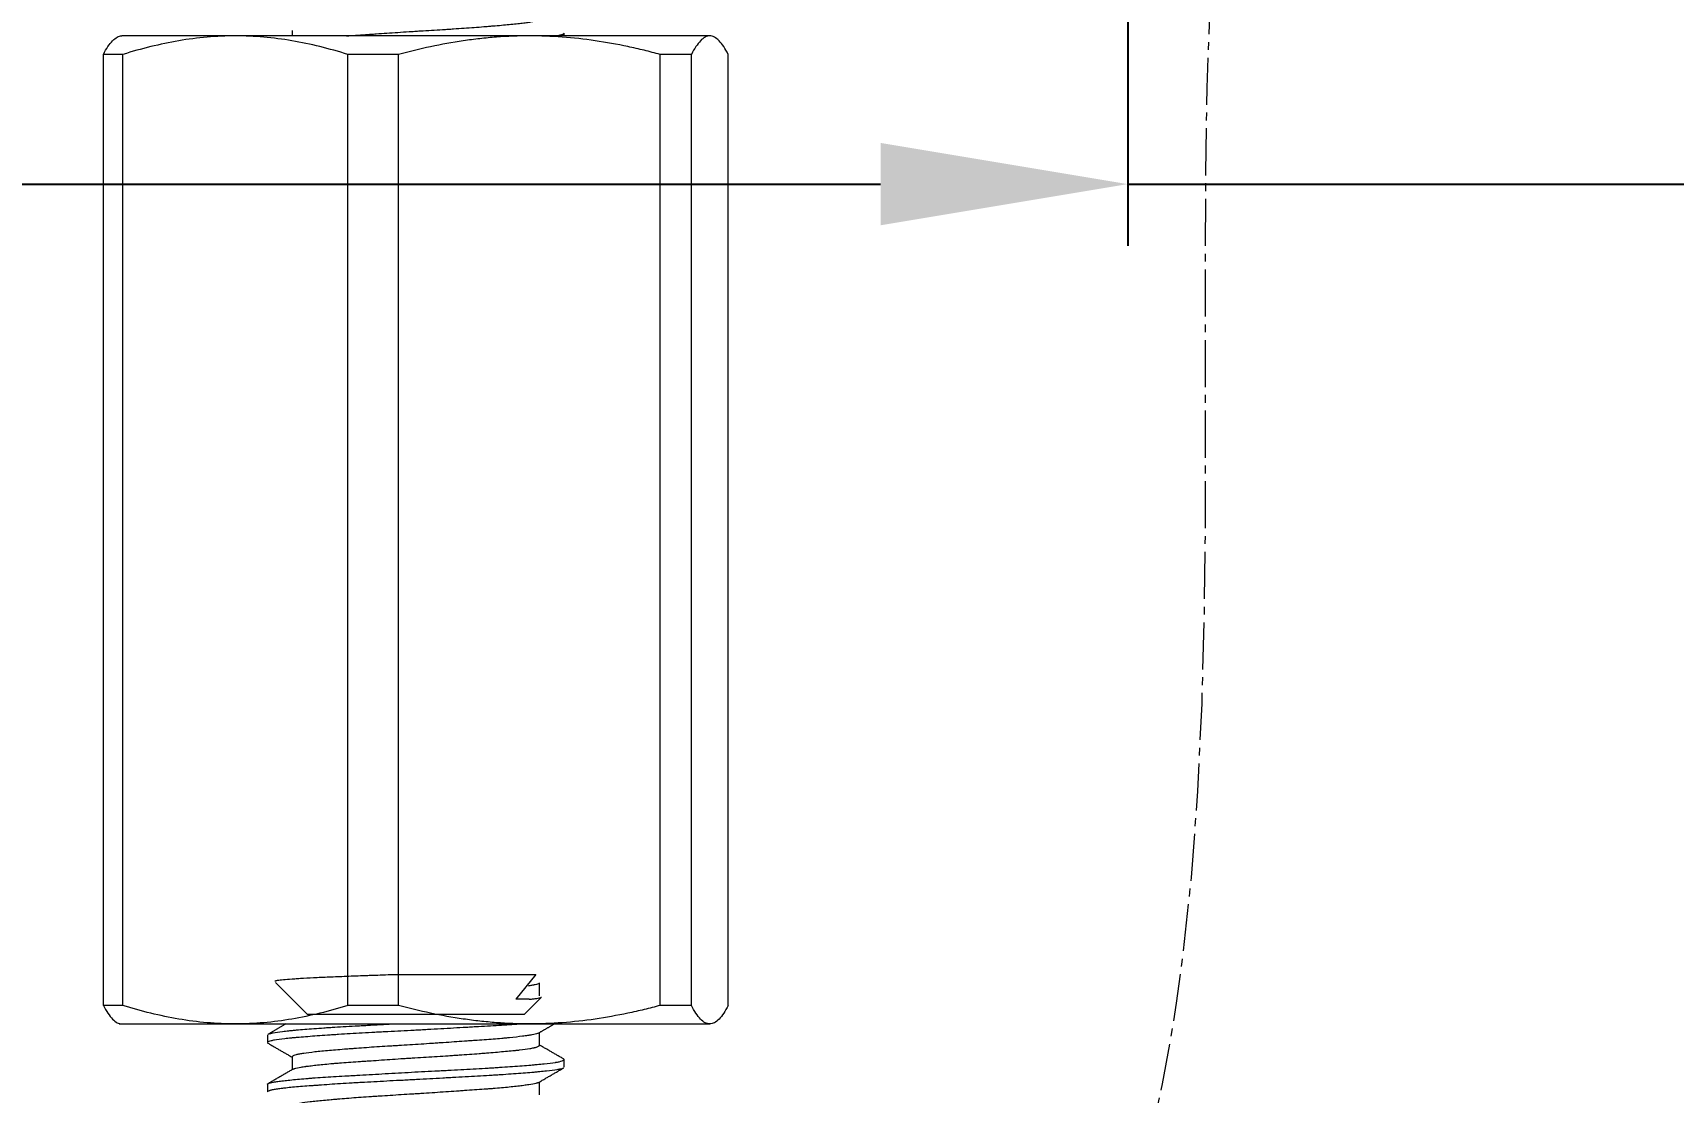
# Model space of a CAD drawing. Header units: millimetres. Extents: x 4812 to 5406, y -1197 to -777.
# Drawn here: x 5133.38 to 5166.57, y -1140.9 to -1119.45 of the extents above; entities that cross this region are included whole.
import ezdxf

# ---------------------------------------------------------------- set-up
doc = ezdxf.new("R2010")
doc.units = ezdxf.units.MM
doc.header["$LTSCALE"] = 0.1
doc.linetypes.add('CENTER2', pattern=[28.575, 19.05, -3.175, 3.175, -3.175])
doc.linetypes.add('CENTERX2', pattern=[101.6, 63.5, -12.7, 12.7, -12.7])
doc.layers.get('0').update_dxf_attribs({"lineweight": 13})
doc.layers.add('CENTER', color=1, linetype='CENTERX2', lineweight=15)
doc.layers.add('DIM', color=3, linetype='Continuous', lineweight=9)
doc.styles.get("Standard").update_dxf_attribs({"font": 'arial.ttf'})
doc.dimstyles.new('사본 ISO-25', dxfattribs={"dimtxt": 5, "dimasz": 5, "dimexe": 1.25, "dimexo": 0.625, "dimgap": 1.2, "dimtad": 1, "dimtih": 1, "dimtoh": 1, "dimdec": 1, "dimdsep": 46, "dimtxsty": 'Standard', "dimcen": 5, "dimclrd": 3, "dimclre": 3, "dimclrt": 4, "dimadec": 0, "dimazin": 0, "dimtfac": 1, "dimtdec": 1, "dimtmove": 0, "dimatfit": 3, "dimfxl": 1.25, "dimarcsym": 0})

# ---------------------------------------------------------------- blocks, each defined once
blk = doc.blocks.new('*D11')
at = {"layer": 'Defpoints', "color": 0, "transparency": 16777216}
for p in [(5104.534, -1092.515), (5155.534, -1092.515), (5155.534, -1122.515)]:
    blk.add_point(p, dxfattribs=at)
at = {"layer": 'DIM', "color": 3, "lineweight": -2, "transparency": 16777216}
for p, q in [((5104.534, -1093.14), (5104.534, -1123.765)), ((5155.534, -1093.14), (5155.534, -1123.765)), ((5109.534, -1122.515), (5150.534, -1122.515)), ((5155.534, -1122.515), (5197.285, -1122.515))]:
    blk.add_line(p, q, dxfattribs=at)
at = {"layer": 'DIM', "color": 3, "transparency": 16777216}
for points in [[(5109.534, -1121.681), (5109.534, -1123.348), (5104.534, -1122.515)], [(5150.534, -1121.681), (5150.534, -1123.348), (5155.534, -1122.515)]]:
    blk.add_solid(points, dxfattribs=at)
at = {"layer": 'DIM', "color": 4, "transparency": 16777216, "insert": (5192.986, -1118.762), "char_height": 5, "attachment_point": 5}
blk.add_mtext('51', dxfattribs=at)

msp = doc.modelspace()

# ---------------------------------------------------------------- linework, layer by layer
at = {"color": 7, "linetype": 'Continuous', "lineweight": 18}
for p, q in [((5147.078, -1119.515), (5135.18, -1119.515)), ((5138.629, -1119.403), (5138.629, -1119.515)), ((5144.129, -1119.515), (5144.129, -1119.459)), ((5134.807, -1139.14), (5134.807, -1119.89)), ((5135.203, -1119.89), (5134.807, -1119.89)), ((5135.203, -1139.14), (5135.203, -1119.89)), ((5140.779, -1119.89), (5139.754, -1119.89)), ((5139.754, -1139.14), (5139.754, -1119.89)), ((5140.779, -1139.14), (5140.779, -1119.89)), ((5146.705, -1119.89), (5146.076, -1119.89)), ((5146.076, -1139.14), (5146.076, -1119.89)), ((5146.705, -1139.14), (5146.705, -1119.89)), ((5147.451, -1139.14), (5147.451, -1119.89)), ((5140.619, -1138.515), (5143.557, -1138.515)), ((5143.557, -1138.515), (5143.152, -1139.015)), ((5138.287, -1138.673), (5138.929, -1139.315)), ((5143.629, -1138.949), (5143.629, -1138.686)), ((5135.203, -1139.14), (5134.807, -1139.14)), ((5140.779, -1139.14), (5139.754, -1139.14)), ((5143.423, -1139.015), (5143.152, -1139.015)), ((5143.329, -1139.315), (5143.663, -1138.981)), ((5146.705, -1139.14), (5146.076, -1139.14)), ((5138.929, -1139.315), (5143.329, -1139.315)), ((5135.129, -1139.515), (5137.478, -1139.515)), ((5137.478, -1139.515), (5143.427, -1139.515)), ((5138.129, -1139.737), (5138.129, -1139.893)), ((5143.427, -1139.515), (5147.078, -1139.515)), ((5143.629, -1139.948), (5143.629, -1139.69)), ((5138.629, -1140.181), (5138.629, -1140.439)), ((5144.129, -1140.393), (5144.129, -1140.237)), ((5138.129, -1140.737), (5138.129, -1140.892)), ((5143.629, -1140.948), (5143.629, -1140.69))]:
    msp.add_line(p, q, dxfattribs=at)
for points, knots in [([(5139.728, -1119.515), (5139.787, -1119.51), (5139.847, -1119.506), (5139.974, -1119.497), (5140.059, -1119.491), (5140.146, -1119.485), (5140.182, -1119.483), (5140.199, -1119.481), (5140.253, -1119.478), (5140.289, -1119.475), (5140.469, -1119.463), (5140.616, -1119.453), (5140.84, -1119.438), (5140.916, -1119.433), (5141.011, -1119.427), (5141.031, -1119.425), (5141.069, -1119.423), (5141.088, -1119.422), (5141.145, -1119.418), (5141.183, -1119.416), (5141.373, -1119.404), (5141.523, -1119.395), (5141.708, -1119.383), (5141.745, -1119.381), (5141.819, -1119.376), (5141.855, -1119.374), (5141.965, -1119.367), (5142.036, -1119.362), (5142.245, -1119.347), (5142.378, -1119.338), (5142.537, -1119.325), (5142.568, -1119.322), (5142.63, -1119.317), (5142.661, -1119.315), (5142.75, -1119.307), (5142.807, -1119.302), (5142.971, -1119.288), (5143.07, -1119.279), (5143.181, -1119.267), (5143.203, -1119.264), (5143.245, -1119.26), (5143.265, -1119.257), (5143.323, -1119.25), (5143.393, -1119.241), (5143.452, -1119.231), (5143.491, -1119.224), (5143.503, -1119.222), (5143.526, -1119.217), (5143.536, -1119.214), (5143.585, -1119.201), (5143.61, -1119.191), (5143.627, -1119.177), (5143.629, -1119.173), (5143.629, -1119.169)], [0.2846428, 0.2846428, 0.2846428, 0.2846428, 0.3126218, 0.3126218, 0.3427278, 0.3502543, 0.3502543, 0.3577808, 0.3577808, 0.3728338, 0.3728338, 0.4330458, 0.4330458, 0.4631519, 0.4631519, 0.4706784, 0.4706784, 0.4782049, 0.4782049, 0.4932579, 0.4932579, 0.5534699, 0.5534699, 0.5685229, 0.5685229, 0.5835759, 0.5835759, 0.6136819, 0.6136819, 0.6738939, 0.6738939, 0.6889469, 0.6889469, 0.7039999, 0.7039999, 0.7341059, 0.7341059, 0.794318, 0.794318, 0.809371, 0.809371, 0.824424, 0.824424, 0.85453, 0.884636, 0.884636, 0.899689, 0.899689, 0.914742, 0.914742, 0.974954, 0.974954, 1, 1, 1, 1]), ([(5134.807, -1119.89), (5134.868, -1119.772), (5134.93, -1119.678), (5135.023, -1119.581), (5135.055, -1119.557), (5135.117, -1119.523), (5135.149, -1119.515), (5135.18, -1119.515)], [0, 0, 0, 0, 0.5, 0.5, 0.75, 0.75, 1, 1, 1, 1]), ([(5137.478, -1119.515), (5137.288, -1119.515), (5137.096, -1119.523), (5136.712, -1119.557), (5136.522, -1119.581), (5135.952, -1119.679), (5135.576, -1119.773), (5135.203, -1119.89)], [0, 0, 0, 0, 0.25, 0.25, 0.5, 0.5, 1, 1, 1, 1]), ([(5139.754, -1119.89), (5139.379, -1119.772), (5139.002, -1119.678), (5138.434, -1119.581), (5138.243, -1119.557), (5137.862, -1119.523), (5137.67, -1119.515), (5137.478, -1119.515)], [0, 0, 0, 0, 0.5, 0.5, 0.75, 0.75, 1, 1, 1, 1]), ([(5143.427, -1119.515), (5143.205, -1119.515), (5142.982, -1119.523), (5142.648, -1119.548), (5142.536, -1119.559), (5142.369, -1119.577), (5142.313, -1119.584), (5142.201, -1119.598), (5141.7, -1119.668), (5141.209, -1119.774), (5140.779, -1119.89)], [0, 0, 0, 0, 0.25, 0.25, 0.375, 0.375, 0.4375, 0.4375, 0.5, 1, 1, 1, 1]), ([(5146.076, -1119.89), (5145.968, -1119.861), (5145.804, -1119.819), (5145.64, -1119.78), (5145.53, -1119.756), (5145.475, -1119.743), (5145.199, -1119.685), (5144.979, -1119.645), (5144.537, -1119.581), (5144.315, -1119.556), (5143.872, -1119.523), (5143.65, -1119.515), (5143.427, -1119.515)], [0, 0, 0, 0, 0.125, 0.1875, 0.1875, 0.25, 0.25, 0.5, 0.5, 0.75, 0.75, 1, 1, 1, 1]), ([(5143.952, -1119.515), (5143.992, -1119.508), (5144.025, -1119.502), (5144.072, -1119.49), (5144.088, -1119.485), (5144.104, -1119.479), (5144.107, -1119.478), (5144.112, -1119.475), (5144.119, -1119.472), (5144.124, -1119.468), (5144.128, -1119.463), (5144.129, -1119.46), (5144.129, -1119.458)], [0.8021387, 0.8021387, 0.8021387, 0.8021387, 0.8700665, 0.8700665, 0.9214645, 0.9214645, 0.9343141, 0.9343141, 0.9471636, 0.9728626, 0.9728626, 1, 1, 1, 1]), ([(5147.078, -1119.515), (5147.047, -1119.515), (5147.015, -1119.523), (5146.952, -1119.557), (5146.921, -1119.581), (5146.828, -1119.679), (5146.766, -1119.773), (5146.705, -1119.89)], [0, 0, 0, 0, 0.25, 0.25, 0.5, 0.5, 1, 1, 1, 1]), ([(5147.451, -1119.89), (5147.39, -1119.772), (5147.328, -1119.678), (5147.235, -1119.581), (5147.204, -1119.557), (5147.141, -1119.523), (5147.11, -1119.515), (5147.078, -1119.515)], [0, 0, 0, 0, 0.5, 0.5, 0.75, 0.75, 1, 1, 1, 1]), ([(5138.276, -1138.644), (5138.281, -1138.643), (5138.286, -1138.641), (5138.299, -1138.638), (5138.304, -1138.637), (5138.316, -1138.634), (5138.323, -1138.633), (5138.36, -1138.627), (5138.4, -1138.622), (5138.498, -1138.613), (5138.556, -1138.608), (5138.642, -1138.601), (5138.66, -1138.6), (5138.696, -1138.597), (5138.752, -1138.593), (5138.813, -1138.59), (5138.941, -1138.582), (5139.033, -1138.577), (5139.185, -1138.57), (5139.237, -1138.568), (5139.346, -1138.563), (5139.402, -1138.561), (5139.574, -1138.554), (5139.693, -1138.549), (5139.88, -1138.542), (5139.944, -1138.54), (5140.041, -1138.536), (5140.074, -1138.535), (5140.14, -1138.532), (5140.174, -1138.531), (5140.341, -1138.525), (5140.479, -1138.52), (5140.619, -1138.515)], [0, 0, 0, 0, 0.043439, 0.043439, 0.071573, 0.071573, 0.099707, 0.099707, 0.212244, 0.212244, 0.32478, 0.32478, 0.352914, 0.352914, 0.381048, 0.437317, 0.437317, 0.549853, 0.549853, 0.606122, 0.606122, 0.66239, 0.66239, 0.774927, 0.774927, 0.831195, 0.831195, 0.859329, 0.859329, 0.887463, 0.887463, 1, 1, 1, 1]), ([(5143.628, -1138.686), (5143.627, -1138.689), (5143.625, -1138.692), (5143.608, -1138.704), (5143.582, -1138.713), (5143.532, -1138.725), (5143.521, -1138.727), (5143.498, -1138.732), (5143.486, -1138.734), (5143.451, -1138.74), (5143.427, -1138.744), (5143.401, -1138.748)], [0, 0, 0, 0, 0.146422, 0.146422, 0.592853, 0.592853, 0.704461, 0.704461, 0.816069, 0.816069, 1, 1, 1, 1]), ([(5134.807, -1139.14), (5134.868, -1139.257), (5134.93, -1139.352), (5135.023, -1139.448), (5135.055, -1139.473), (5135.117, -1139.506), (5135.149, -1139.515), (5135.18, -1139.515)], [0, 0, 0, 0, 0.5, 0.5, 0.75, 0.75, 1, 1, 1, 1]), ([(5137.478, -1139.515), (5137.288, -1139.515), (5137.096, -1139.506), (5136.712, -1139.473), (5136.522, -1139.448), (5135.952, -1139.351), (5135.576, -1139.257), (5135.203, -1139.14)], [0, 0, 0, 0, 0.25, 0.25, 0.5, 0.5, 1, 1, 1, 1]), ([(5139.754, -1139.14), (5139.379, -1139.257), (5139.002, -1139.352), (5138.434, -1139.448), (5138.243, -1139.473), (5137.862, -1139.506), (5137.67, -1139.515), (5137.478, -1139.515)], [0, 0, 0, 0, 0.5, 0.5, 0.75, 0.75, 1, 1, 1, 1]), ([(5143.427, -1139.515), (5143.205, -1139.515), (5142.982, -1139.506), (5142.648, -1139.481), (5142.536, -1139.471), (5142.369, -1139.452), (5142.313, -1139.446), (5142.201, -1139.431), (5141.7, -1139.362), (5141.209, -1139.256), (5140.779, -1139.14)], [0, 0, 0, 0, 0.25, 0.25, 0.375, 0.375, 0.4375, 0.4375, 0.5, 1, 1, 1, 1]), ([(5143.423, -1139.015), (5143.454, -1139.012), (5143.482, -1139.009), (5143.52, -1139.005), (5143.532, -1139.003), (5143.555, -1139), (5143.565, -1138.999), (5143.615, -1138.991), (5143.642, -1138.985), (5143.665, -1138.977), (5143.669, -1138.975), (5143.672, -1138.972)], [0, 0, 0, 0, 0.206312, 0.206312, 0.309467, 0.309467, 0.412623, 0.412623, 0.825246, 0.825246, 1, 1, 1, 1]), ([(5146.076, -1139.14), (5145.968, -1139.169), (5145.804, -1139.211), (5145.64, -1139.249), (5145.53, -1139.274), (5145.475, -1139.286), (5145.199, -1139.344), (5144.979, -1139.384), (5144.537, -1139.449), (5144.315, -1139.473), (5143.872, -1139.506), (5143.65, -1139.515), (5143.427, -1139.515)], [0, 0, 0, 0, 0.125, 0.1875, 0.1875, 0.25, 0.25, 0.5, 0.5, 0.75, 0.75, 1, 1, 1, 1]), ([(5147.078, -1139.515), (5147.047, -1139.515), (5147.015, -1139.506), (5146.952, -1139.473), (5146.921, -1139.448), (5146.828, -1139.351), (5146.766, -1139.257), (5146.705, -1139.14)], [0, 0, 0, 0, 0.25, 0.25, 0.5, 0.5, 1, 1, 1, 1]), ([(5147.451, -1139.14), (5147.39, -1139.257), (5147.328, -1139.352), (5147.235, -1139.448), (5147.204, -1139.473), (5147.141, -1139.506), (5147.11, -1139.515), (5147.078, -1139.515)], [0, 0, 0, 0, 0.5, 0.5, 0.75, 0.75, 1, 1, 1, 1]), ([(5143.292, -1139.514), (5143.285, -1139.515), (5143.279, -1139.515), (5143.241, -1139.518), (5143.208, -1139.521), (5143.159, -1139.524), (5143.142, -1139.525), (5143.109, -1139.528), (5143.092, -1139.529), (5142.938, -1139.539), (5142.792, -1139.548), (5142.561, -1139.562), (5142.481, -1139.567), (5142.379, -1139.572), (5142.359, -1139.574), (5142.318, -1139.576), (5142.297, -1139.577), (5142.234, -1139.581), (5142.192, -1139.583), (5141.982, -1139.595), (5141.809, -1139.605), (5141.545, -1139.62), (5141.456, -1139.625), (5141.344, -1139.631), (5141.321, -1139.633), (5141.276, -1139.635), (5141.208, -1139.639), (5141.141, -1139.642), (5140.917, -1139.654), (5140.74, -1139.663), (5140.52, -1139.674), (5140.455, -1139.678), (5140.389, -1139.681), (5140.345, -1139.683), (5140.324, -1139.685), (5140.215, -1139.69), (5140.13, -1139.695), (5139.88, -1139.709), (5139.72, -1139.719), (5139.529, -1139.731), (5139.491, -1139.733), (5139.435, -1139.737), (5139.416, -1139.738), (5139.38, -1139.741), (5139.288, -1139.747), (5139.201, -1139.753), (5139.068, -1139.763), (5139.004, -1139.768), (5138.882, -1139.777), (5138.824, -1139.782), (5138.741, -1139.789), (5138.714, -1139.791), (5138.661, -1139.795), (5138.636, -1139.798), (5138.563, -1139.805), (5138.517, -1139.809), (5138.393, -1139.823), (5138.323, -1139.832), (5138.255, -1139.845), (5138.243, -1139.847), (5138.219, -1139.852), (5138.209, -1139.855), (5138.18, -1139.862), (5138.149, -1139.872), (5138.135, -1139.882), (5138.128, -1139.892), (5138.128, -1139.896), (5138.136, -1139.904), (5138.139, -1139.906), (5138.144, -1139.909)], [0, 0, 0, 0, 0.003762, 0.003762, 0.021846, 0.021846, 0.030888, 0.030888, 0.039931, 0.039931, 0.112269, 0.112269, 0.148438, 0.148438, 0.15748, 0.15748, 0.166522, 0.166522, 0.184607, 0.184607, 0.256945, 0.256945, 0.293114, 0.293114, 0.302156, 0.302156, 0.311198, 0.329283, 0.329283, 0.401621, 0.401621, 0.419705, 0.428747, 0.428747, 0.43779, 0.43779, 0.473959, 0.473959, 0.546297, 0.546297, 0.564381, 0.564381, 0.573423, 0.573423, 0.582465, 0.618634, 0.618634, 0.654803, 0.654803, 0.690972, 0.690972, 0.709057, 0.709057, 0.727141, 0.727141, 0.76331, 0.76331, 0.835648, 0.835648, 0.853733, 0.853733, 0.871817, 0.871817, 0.907986, 0.944155, 0.944155, 0.980324, 0.980324, 1, 1, 1, 1]), ([(5138.143, -1139.722), (5138.143, -1139.722), (5138.151, -1139.717), (5138.164, -1139.713), (5138.189, -1139.706), (5138.198, -1139.704), (5138.214, -1139.7), (5138.219, -1139.699), (5138.231, -1139.697), (5138.236, -1139.696), (5138.292, -1139.685), (5138.355, -1139.676), (5138.473, -1139.662), (5138.516, -1139.657), (5138.574, -1139.651), (5138.586, -1139.649), (5138.61, -1139.647), (5138.623, -1139.646), (5138.66, -1139.642), (5138.686, -1139.639), (5138.819, -1139.627), (5138.937, -1139.617), (5139.132, -1139.603), (5139.2, -1139.598), (5139.288, -1139.593), (5139.306, -1139.591), (5139.342, -1139.589), (5139.397, -1139.586), (5139.452, -1139.582), (5139.64, -1139.571), (5139.797, -1139.562), (5140.003, -1139.55), (5140.066, -1139.546), (5140.129, -1139.543), (5140.172, -1139.54), (5140.194, -1139.539), (5140.301, -1139.533), (5140.388, -1139.528), (5140.525, -1139.52), (5140.576, -1139.517), (5140.626, -1139.514)], [0, 0, 0, 0, 0.001095, 0.069626, 0.069626, 0.103891, 0.103891, 0.121024, 0.121024, 0.138156, 0.138156, 0.275218, 0.275218, 0.343749, 0.343749, 0.360882, 0.360882, 0.378014, 0.378014, 0.41228, 0.41228, 0.549341, 0.549341, 0.617872, 0.617872, 0.635005, 0.635005, 0.652137, 0.686403, 0.686403, 0.823464, 0.823464, 0.85773, 0.874863, 0.874863, 0.891995, 0.891995, 0.960526, 0.960526, 1, 1, 1, 1]), ([(5143.618, -1139.696), (5143.613, -1139.7), (5143.605, -1139.704), (5143.569, -1139.717), (5143.531, -1139.726), (5143.466, -1139.738), (5143.453, -1139.74), (5143.431, -1139.744), (5143.423, -1139.745), (5143.408, -1139.747), (5143.4, -1139.749), (5143.359, -1139.755), (5143.324, -1139.76), (5143.21, -1139.774), (5143.122, -1139.784), (5143.011, -1139.796), (5142.998, -1139.797), (5142.973, -1139.799), (5142.96, -1139.801), (5142.921, -1139.804), (5142.894, -1139.807), (5142.812, -1139.814), (5142.756, -1139.819), (5142.58, -1139.832), (5142.454, -1139.842), (5142.303, -1139.852), (5142.286, -1139.853), (5142.252, -1139.856), (5142.201, -1139.859), (5142.15, -1139.863), (5142.045, -1139.87), (5141.904, -1139.88), (5141.759, -1139.89), (5141.649, -1139.897), (5141.612, -1139.9), (5141.537, -1139.905), (5141.499, -1139.907), (5141.386, -1139.915), (5141.31, -1139.92), (5141.16, -1139.93), (5141.084, -1139.935), (5140.934, -1139.944), (5140.859, -1139.949), (5140.746, -1139.956), (5140.709, -1139.958), (5140.634, -1139.962), (5140.596, -1139.965), (5140.412, -1139.976), (5140.269, -1139.986), (5140.061, -1140), (5139.993, -1140.005), (5139.893, -1140.012), (5139.86, -1140.015), (5139.795, -1140.02), (5139.763, -1140.022), (5139.606, -1140.035), (5139.49, -1140.045), (5139.328, -1140.059), (5139.276, -1140.064), (5139.177, -1140.074), (5139.13, -1140.078), (5139, -1140.092), (5138.924, -1140.101), (5138.845, -1140.113), (5138.83, -1140.116), (5138.801, -1140.12), (5138.787, -1140.123), (5138.749, -1140.13), (5138.727, -1140.135), (5138.67, -1140.15), (5138.646, -1140.16), (5138.633, -1140.173), (5138.631, -1140.175), (5138.629, -1140.179), (5138.629, -1140.18), (5138.629, -1140.181)], [0, 0, 0, 0, 0.024331, 0.024331, 0.083969, 0.083969, 0.098878, 0.098878, 0.106333, 0.106333, 0.113787, 0.113787, 0.143606, 0.143606, 0.203243, 0.203243, 0.210698, 0.210698, 0.218153, 0.218153, 0.233062, 0.233062, 0.262881, 0.262881, 0.322518, 0.322518, 0.329973, 0.329973, 0.337427, 0.352337, 0.352337, 0.382155, 0.411974, 0.411974, 0.426883, 0.426883, 0.441793, 0.441793, 0.471611, 0.471611, 0.50143, 0.50143, 0.531249, 0.531249, 0.546158, 0.546158, 0.561067, 0.561067, 0.620705, 0.620705, 0.650523, 0.650523, 0.665433, 0.665433, 0.680342, 0.680342, 0.739979, 0.739979, 0.769798, 0.769798, 0.799617, 0.799617, 0.859254, 0.859254, 0.874163, 0.874163, 0.889073, 0.889073, 0.918891, 0.918891, 0.978529, 0.978529, 0.993438, 0.993438, 1, 1, 1, 1]), ([(5138.644, -1140.431), (5138.648, -1140.429), (5138.652, -1140.427), (5138.661, -1140.423), (5138.664, -1140.422), (5138.67, -1140.42), (5138.674, -1140.419), (5138.708, -1140.408), (5138.751, -1140.399), (5138.835, -1140.385), (5138.874, -1140.379), (5138.918, -1140.372), (5138.936, -1140.37), (5138.945, -1140.369), (5138.974, -1140.365), (5138.993, -1140.362), (5139.094, -1140.35), (5139.186, -1140.34), (5139.34, -1140.325), (5139.394, -1140.32), (5139.465, -1140.314), (5139.479, -1140.313), (5139.508, -1140.311), (5139.552, -1140.307), (5139.597, -1140.304), (5139.748, -1140.292), (5139.877, -1140.283), (5140.047, -1140.271), (5140.081, -1140.269), (5140.151, -1140.264), (5140.187, -1140.261), (5140.293, -1140.254), (5140.365, -1140.249), (5140.584, -1140.234), (5140.732, -1140.224), (5140.921, -1140.211), (5140.96, -1140.209), (5141.036, -1140.204), (5141.074, -1140.201), (5141.188, -1140.194), (5141.264, -1140.189), (5141.49, -1140.175), (5141.639, -1140.166), (5141.824, -1140.155), (5141.861, -1140.152), (5141.933, -1140.147), (5141.969, -1140.145), (5142.076, -1140.138), (5142.215, -1140.128), (5142.348, -1140.119), (5142.446, -1140.111), (5142.494, -1140.107), (5142.541, -1140.104), (5142.573, -1140.101), (5142.588, -1140.1), (5142.727, -1140.088), (5142.841, -1140.078), (5142.997, -1140.064), (5143.046, -1140.059), (5143.117, -1140.052), (5143.14, -1140.05), (5143.173, -1140.047), (5143.184, -1140.045), (5143.206, -1140.043), (5143.216, -1140.042), (5143.31, -1140.031), (5143.38, -1140.022), (5143.467, -1140.008), (5143.499, -1140.001), (5143.527, -1139.995), (5143.537, -1139.993), (5143.543, -1139.991), (5143.557, -1139.988), (5143.566, -1139.985), (5143.606, -1139.972), (5143.624, -1139.962), (5143.629, -1139.951), (5143.629, -1139.949), (5143.629, -1139.947)], [0, 0, 0, 0, 0.013796, 0.013796, 0.021294, 0.021294, 0.028792, 0.028792, 0.088772, 0.088772, 0.118763, 0.126261, 0.126261, 0.133758, 0.133758, 0.148753, 0.148753, 0.208734, 0.208734, 0.238725, 0.238725, 0.246222, 0.246222, 0.25372, 0.268715, 0.268715, 0.328696, 0.328696, 0.343691, 0.343691, 0.358687, 0.358687, 0.388677, 0.388677, 0.448658, 0.448658, 0.463653, 0.463653, 0.478648, 0.478648, 0.508639, 0.508639, 0.56862, 0.56862, 0.583615, 0.583615, 0.59861, 0.59861, 0.628601, 0.658591, 0.658591, 0.673586, 0.681084, 0.681084, 0.688582, 0.688582, 0.748562, 0.748562, 0.778553, 0.778553, 0.793548, 0.793548, 0.801046, 0.801046, 0.808543, 0.808543, 0.868524, 0.868524, 0.898515, 0.906012, 0.906012, 0.91351, 0.91351, 0.928505, 0.928505, 0.988486, 0.988486, 1, 1, 1, 1]), ([(5138.129, -1140.736), (5138.129, -1140.735), (5138.129, -1140.734), (5138.13, -1140.731), (5138.133, -1140.728), (5138.138, -1140.724), (5138.142, -1140.722), (5138.144, -1140.721), (5138.167, -1140.71), (5138.202, -1140.702), (5138.278, -1140.688), (5138.307, -1140.683), (5138.357, -1140.676), (5138.374, -1140.674), (5138.411, -1140.669), (5138.431, -1140.667), (5138.532, -1140.655), (5138.627, -1140.645), (5138.788, -1140.63), (5138.845, -1140.625), (5138.935, -1140.618), (5138.966, -1140.615), (5139.03, -1140.61), (5139.062, -1140.608), (5139.227, -1140.596), (5139.369, -1140.587), (5139.595, -1140.574), (5139.673, -1140.569), (5139.793, -1140.562), (5139.833, -1140.56), (5139.915, -1140.555), (5139.956, -1140.553), (5140.164, -1140.541), (5140.334, -1140.531), (5140.597, -1140.516), (5140.686, -1140.511), (5140.865, -1140.501), (5140.955, -1140.496), (5141.223, -1140.481), (5141.401, -1140.472), (5141.622, -1140.461), (5141.667, -1140.459), (5141.755, -1140.454), (5141.799, -1140.452), (5141.931, -1140.445), (5142.017, -1140.441), (5142.27, -1140.427), (5142.433, -1140.417), (5142.629, -1140.405), (5142.668, -1140.403), (5142.726, -1140.399), (5142.745, -1140.398), (5142.783, -1140.395), (5142.876, -1140.389), (5143.037, -1140.378), (5143.17, -1140.368), (5143.297, -1140.358), (5143.358, -1140.354), (5143.431, -1140.348), (5143.445, -1140.347), (5143.474, -1140.345), (5143.488, -1140.343), (5143.529, -1140.34), (5143.556, -1140.338), (5143.633, -1140.331), (5143.681, -1140.326), (5143.815, -1140.313), (5143.891, -1140.303), (5143.96, -1140.292), (5143.967, -1140.291), (5143.981, -1140.289), (5144.002, -1140.285), (5144.021, -1140.281), (5144.054, -1140.274), (5144.092, -1140.264), (5144.113, -1140.254), (5144.124, -1140.247), (5144.127, -1140.243), (5144.129, -1140.239), (5144.129, -1140.237), (5144.129, -1140.236), (5144.128, -1140.23), (5144.122, -1140.225), (5144.112, -1140.22)], [0, 0, 0, 0, 0.005079, 0.005079, 0.018883, 0.025784, 0.025784, 0.032686, 0.032686, 0.087898, 0.087898, 0.115504, 0.115504, 0.129307, 0.129307, 0.14311, 0.14311, 0.198322, 0.198322, 0.225928, 0.225928, 0.239731, 0.239731, 0.253534, 0.253534, 0.308746, 0.308746, 0.336352, 0.336352, 0.350155, 0.350155, 0.363958, 0.363958, 0.41917, 0.41917, 0.446776, 0.446776, 0.474382, 0.474382, 0.529594, 0.529594, 0.543397, 0.543397, 0.5572, 0.5572, 0.584806, 0.584806, 0.640018, 0.640018, 0.653821, 0.653821, 0.660722, 0.660722, 0.667624, 0.69523, 0.722836, 0.722836, 0.750442, 0.750442, 0.757343, 0.757343, 0.764245, 0.764245, 0.778048, 0.778048, 0.805654, 0.805654, 0.860866, 0.860866, 0.867767, 0.867767, 0.874669, 0.888472, 0.888472, 0.916078, 0.943684, 0.943684, 0.957487, 0.964389, 0.964389, 0.97129, 0.97129, 1, 1, 1, 1]), ([(5144.116, -1140.408), (5144.112, -1140.41), (5144.097, -1140.416), (5144.075, -1140.423), (5144.045, -1140.429), (5144.034, -1140.432), (5144.01, -1140.436), (5143.997, -1140.439), (5143.928, -1140.45), (5143.858, -1140.46), (5143.731, -1140.474), (5143.686, -1140.479), (5143.612, -1140.486), (5143.586, -1140.489), (5143.533, -1140.494), (5143.506, -1140.496), (5143.422, -1140.504), (5143.363, -1140.509), (5143.24, -1140.518), (5143.176, -1140.523), (5143.042, -1140.532), (5142.972, -1140.537), (5142.863, -1140.544), (5142.826, -1140.546), (5142.751, -1140.551), (5142.713, -1140.553), (5142.521, -1140.564), (5142.36, -1140.574), (5142.11, -1140.588), (5142.024, -1140.593), (5141.894, -1140.6), (5141.85, -1140.603), (5141.763, -1140.608), (5141.719, -1140.61), (5141.499, -1140.623), (5141.322, -1140.633), (5141.098, -1140.645), (5141.053, -1140.647), (5140.963, -1140.652), (5140.918, -1140.654), (5140.783, -1140.661), (5140.694, -1140.665), (5140.43, -1140.679), (5140.258, -1140.688), (5140.048, -1140.7), (5140.006, -1140.702), (5139.943, -1140.705), (5139.923, -1140.707), (5139.882, -1140.709), (5139.779, -1140.715), (5139.681, -1140.721), (5139.45, -1140.736), (5139.305, -1140.746), (5139.152, -1140.757), (5139.135, -1140.758), (5139.102, -1140.761), (5139.085, -1140.762), (5139.036, -1140.765), (5139.004, -1140.768), (5138.91, -1140.775), (5138.851, -1140.78), (5138.683, -1140.793), (5138.584, -1140.802), (5138.486, -1140.813), (5138.476, -1140.814), (5138.455, -1140.816), (5138.424, -1140.82), (5138.396, -1140.823), (5138.343, -1140.83), (5138.279, -1140.84), (5138.23, -1140.85), (5138.199, -1140.857), (5138.185, -1140.861), (5138.173, -1140.865), (5138.166, -1140.867), (5138.163, -1140.868), (5138.147, -1140.875), (5138.138, -1140.88), (5138.131, -1140.887), (5138.129, -1140.89), (5138.129, -1140.892)], [0, 0, 0, 0, 0.013182, 0.042608, 0.042608, 0.057321, 0.057321, 0.072034, 0.072034, 0.130885, 0.130885, 0.16031, 0.16031, 0.175023, 0.175023, 0.189736, 0.189736, 0.219161, 0.219161, 0.248587, 0.248587, 0.278013, 0.278013, 0.292725, 0.292725, 0.307438, 0.307438, 0.366289, 0.366289, 0.395715, 0.395715, 0.410428, 0.410428, 0.425141, 0.425141, 0.483992, 0.483992, 0.498704, 0.498704, 0.513417, 0.513417, 0.542843, 0.542843, 0.601694, 0.601694, 0.616407, 0.616407, 0.623763, 0.623763, 0.63112, 0.660545, 0.660545, 0.719396, 0.719396, 0.726753, 0.726753, 0.734109, 0.734109, 0.748822, 0.748822, 0.778247, 0.778247, 0.837099, 0.837099, 0.844455, 0.844455, 0.851811, 0.866524, 0.866524, 0.89595, 0.925375, 0.925375, 0.940088, 0.947445, 0.947445, 0.954801, 0.954801, 0.984227, 0.984227, 1, 1, 1, 1]), ([(5143.614, -1140.699), (5143.61, -1140.701), (5143.607, -1140.703), (5143.597, -1140.707), (5143.591, -1140.709), (5143.576, -1140.714), (5143.568, -1140.716), (5143.524, -1140.727), (5143.475, -1140.737), (5143.383, -1140.751), (5143.349, -1140.756), (5143.294, -1140.763), (5143.275, -1140.766), (5143.235, -1140.771), (5143.214, -1140.773), (5143.107, -1140.786), (5143.011, -1140.796), (5142.852, -1140.81), (5142.796, -1140.815), (5142.723, -1140.821), (5142.708, -1140.822), (5142.679, -1140.825), (5142.634, -1140.828), (5142.588, -1140.832), (5142.433, -1140.843), (5142.302, -1140.852), (5142.13, -1140.864), (5142.077, -1140.868), (5142.024, -1140.872), (5141.989, -1140.874), (5141.971, -1140.875), (5141.881, -1140.881), (5141.808, -1140.886), (5141.589, -1140.901), (5141.44, -1140.911), (5141.251, -1140.924), (5141.213, -1140.926), (5141.156, -1140.93), (5141.137, -1140.931), (5141.098, -1140.934), (5141.079, -1140.935), (5140.985, -1140.941), (5140.909, -1140.945), (5140.685, -1140.959), (5140.537, -1140.968), (5140.356, -1140.98), (5140.319, -1140.983), (5140.248, -1140.987), (5140.212, -1140.99), (5140.107, -1140.997), (5140.039, -1141.002), (5139.839, -1141.016), (5139.712, -1141.026), (5139.561, -1141.039), (5139.532, -1141.041), (5139.474, -1141.046), (5139.446, -1141.049), (5139.363, -1141.056), (5139.311, -1141.061), (5139.211, -1141.07), (5139.163, -1141.075), (5139.096, -1141.082), (5139.074, -1141.084), (5139.032, -1141.089), (5139.011, -1141.091), (5138.912, -1141.103), (5138.846, -1141.112), (5138.766, -1141.127), (5138.742, -1141.132), (5138.712, -1141.139), (5138.702, -1141.142), (5138.685, -1141.147), (5138.677, -1141.149), (5138.643, -1141.162), (5138.63, -1141.172), (5138.629, -1141.181)], [0, 0, 0, 0, 0.011277, 0.011277, 0.026272, 0.026272, 0.041267, 0.041267, 0.101248, 0.101248, 0.131238, 0.131238, 0.146233, 0.146233, 0.161229, 0.161229, 0.22121, 0.22121, 0.2512, 0.2512, 0.258698, 0.258698, 0.266195, 0.28119, 0.28119, 0.341171, 0.341171, 0.356166, 0.363664, 0.363664, 0.371162, 0.371162, 0.401152, 0.401152, 0.461133, 0.461133, 0.476128, 0.476128, 0.483626, 0.483626, 0.491123, 0.491123, 0.521114, 0.521114, 0.581095, 0.581095, 0.59609, 0.59609, 0.611085, 0.611085, 0.641076, 0.641076, 0.701056, 0.701056, 0.716052, 0.716052, 0.731047, 0.731047, 0.761037, 0.761037, 0.791028, 0.791028, 0.806023, 0.806023, 0.821018, 0.821018, 0.880999, 0.880999, 0.910989, 0.910989, 0.925985, 0.925985, 0.94098, 0.94098, 1, 1, 1, 1])]:
    msp.add_open_spline(points, degree=3, knots=knots, dxfattribs=at)
for points in [[(5138.499, -1139.515), (5138.317, -1139.621), (5138.134, -1139.727)], [(5143.612, -1139.7), (5143.772, -1139.607), (5143.931, -1139.515)], [(5138.137, -1139.905), (5138.383, -1140.047), (5138.629, -1140.19)], [(5144.12, -1140.224), (5143.874, -1140.082), (5143.629, -1139.94)], [(5138.647, -1140.429), (5138.39, -1140.578), (5138.132, -1140.728)], [(5143.608, -1140.702), (5143.865, -1140.553), (5144.122, -1140.404)]]:
    msp.add_open_spline(points, degree=2, dxfattribs=at)
at = {"layer": 'CENTER', "color": 1, "linetype": 'CENTER2', "ltscale": 0.5}
msp.add_spline([(5180.355, -1125.729, 0), (5175.549, -1109.163, 0), (5163.569, -1105.989, 0), (5150.958, -1150.321, 0), (5137.264, -1152.093, 0), (5130.031, -1125.07, 0), (5130.092, -1114.515)], degree=3, dxfattribs=at)

# ---------------------------------------------------------------- dimensions: what is measured, and where the dimension line sits
at = {"layer": 'DIM'}
dim = msp.add_linear_dim(base=(5155.534, -1122.515), p1=(5104.534, -1092.515), p2=(5155.534, -1092.515), dimstyle='사본 ISO-25', dxfattribs=at)
dim.commit()
dim.dimension.update_dxf_attribs({"geometry": '*D11', "text_midpoint": (5192.986, -1122.515), "dimtype": 160})

doc.saveas('drawing.dxf')
